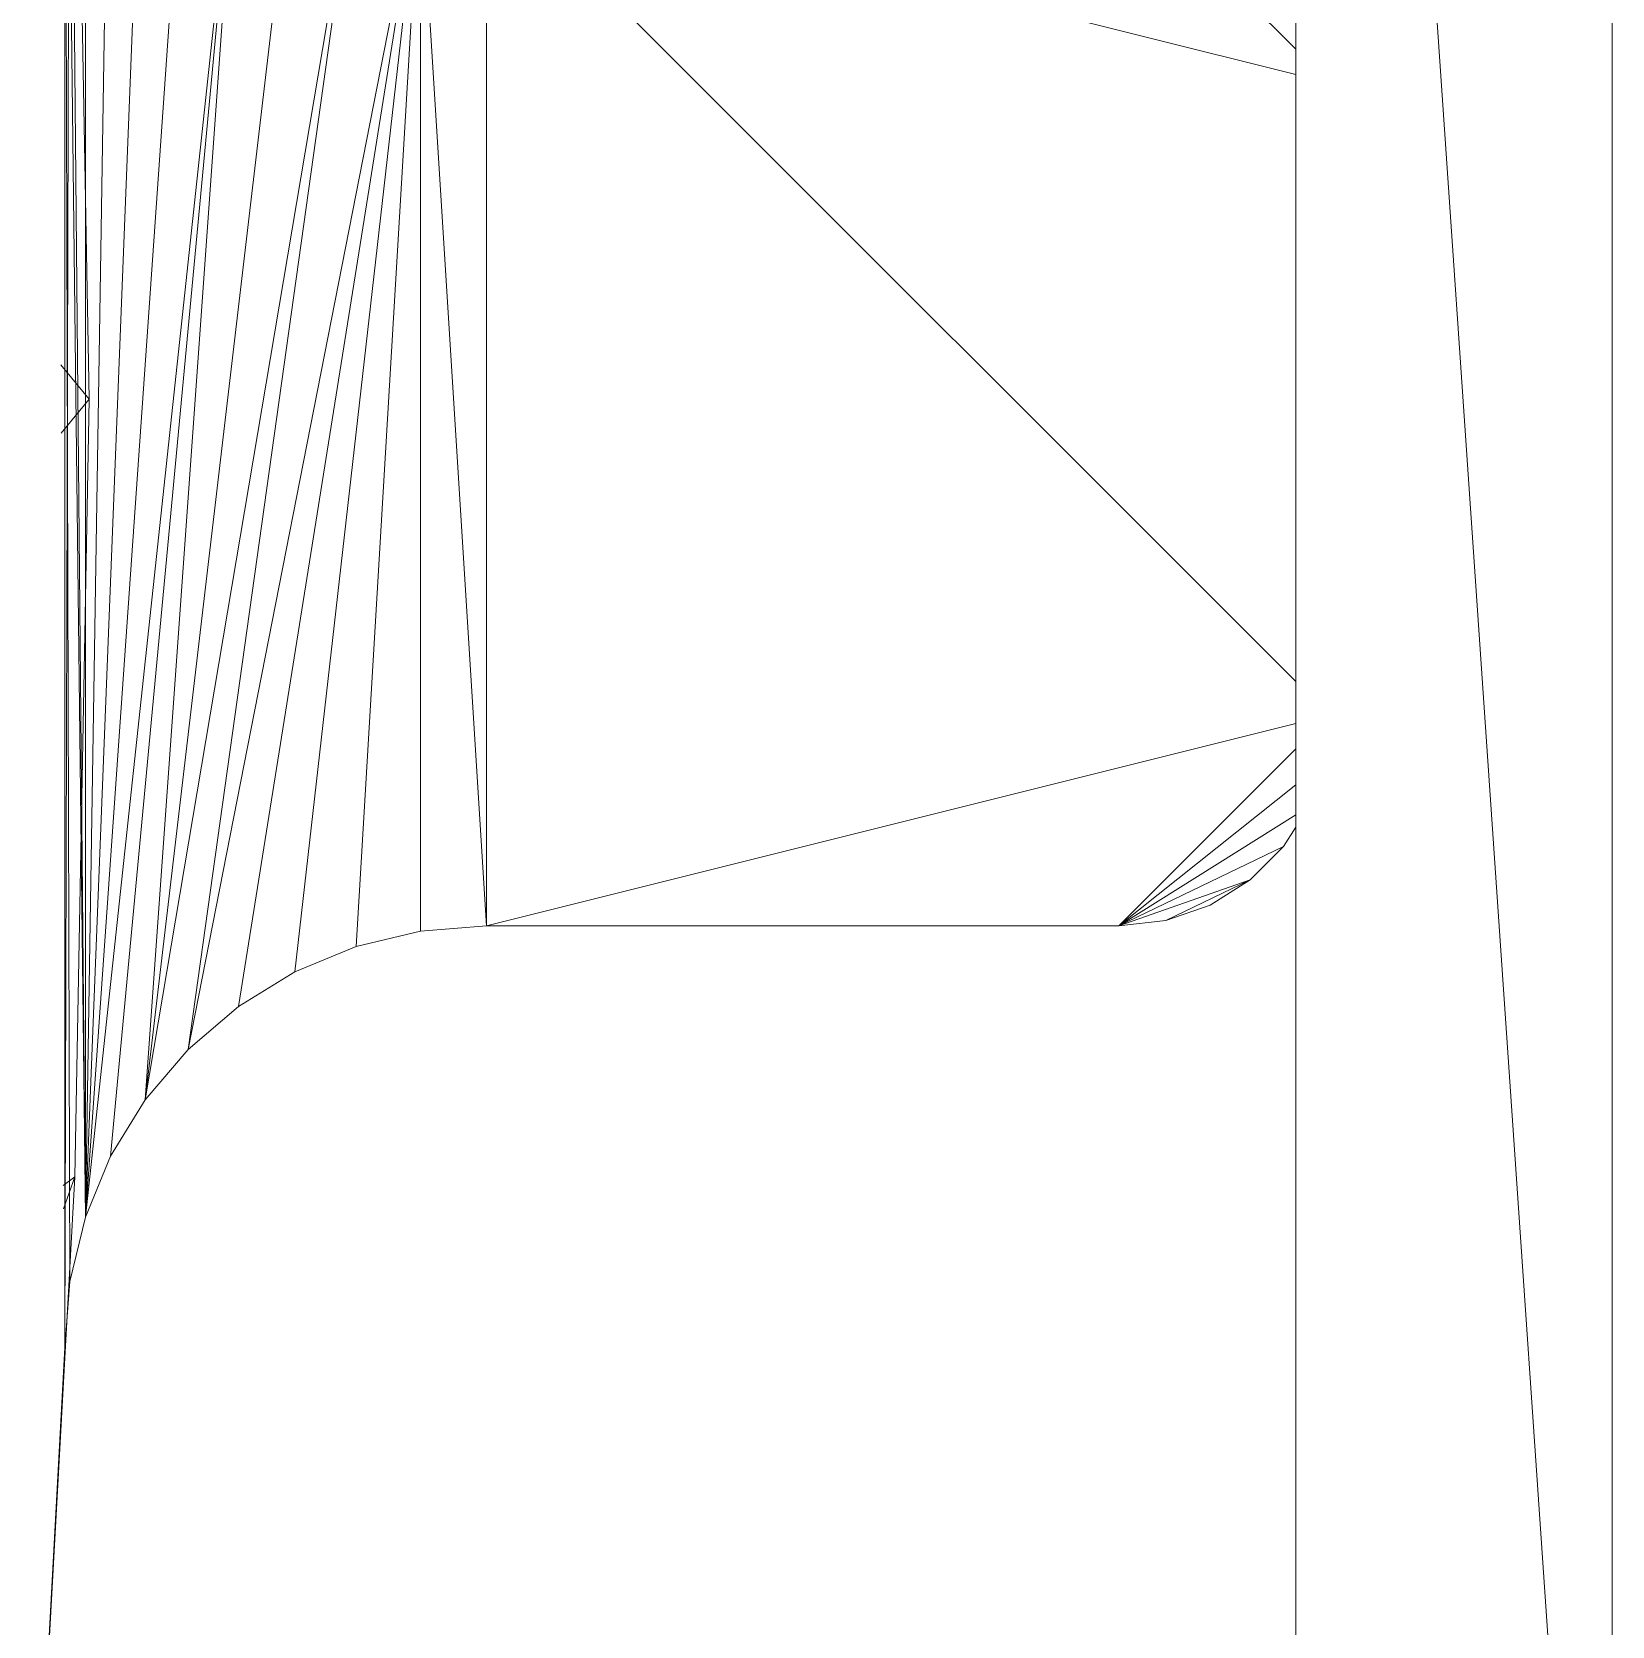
# Model space of a CAD drawing. Header units: millimetres. Extents: x 90978 to 295199, y -4084 to 97293.
# Drawn here: x 171367.5 to 171742.3, y 21143.9 to 21522.1 of the extents above; entities that cross this region are included whole.
import ezdxf

# ---------------------------------------------------------------- set-up
doc = ezdxf.new("R2010")
doc.units = ezdxf.units.MM
doc.header["$MEASUREMENT"] = 0
doc.layers.get('0').update_dxf_attribs({"linetype": 'CONTINUOUS'})
doc.layers.add('A-DETL-THIN', color=8, linetype='CONTINUOUS', lineweight=9)
doc.layers.add('G-IMPT', color=8, linetype='CONTINUOUS', lineweight=9)

# ---------------------------------------------------------------- blocks, each defined once
blk = doc.blocks.new('Synergy Type 3 - Desk Type 3_dwg_Family - 580997-310579-_3D_-768211-Level 0')
at = {"layer": 'G-IMPT'}
for p, q in [((-619.83, 154.07), (-435.57, 143.89)), ((-443.16, 146.6), (-435.57, 143.89)), ((-435.57, 143.89), (-437.66, 146.62)), ((-435.57, 143.89), (-251.06, 140.49)), ((-251.06, 140.49), (-259.14, 147.13)), ((-251.06, 140.49), (-242.92, 147.17)), ((-66.55, 143.89), (-251.06, 140.49))]:
    blk.add_line(p, q, dxfattribs=at)
blk = doc.blocks.new('Synergy Type 3 - Desk Type 3_dwg_Family - 678409-310601-_3D_-768222-Level 0')
at = {"layer": 'G-IMPT'}
for p, q in [((325.94, -145.71), (-824.06, -145.71)), ((325.94, -145.71), (-766.06, -220.71)), ((-766.06, -220.71), (267.94, -220.71))]:
    blk.add_line(p, q, dxfattribs=at)
blk = doc.blocks.new('Synergy Type 3 - Desk Type 3_dwg_Family - 694305-310617-_3D_-768230-Level 0')
at = {"layer": 'G-IMPT'}
for p, q in [((-26.06, 146.29), (-476.06, 146.29)), ((-460.41, 145.06), (-476.06, 146.29)), ((-26.06, 146.29), (-460.41, 145.06)), ((-460.41, 145.06), (-445.15, 141.39)), ((-26.06, 146.29), (-445.15, 141.39)), ((-41.7, 145.06), (-445.15, 141.39)), ((-445.15, 141.39), (-430.66, 135.39)), ((-106.96, 105.07), (-445.15, 141.39)), ((-96.77, 117), (-445.15, 141.39)), ((-84.83, 127.19), (-445.15, 141.39)), ((-71.46, 135.39), (-445.15, 141.39)), ((-56.96, 141.39), (-445.15, 141.39)), ((-430.66, 135.39), (-417.28, 127.19)), ((-106.96, 105.07), (-430.66, 135.39)), ((-417.28, 127.19), (-405.35, 117)), ((-121.16, 77.19), (-417.28, 127.19)), ((-115.16, 91.69), (-417.28, 127.19)), ((-106.96, 105.07), (-417.28, 127.19)), ((-405.35, 117), (-395.15, 105.07)), ((-124.82, 61.93), (-405.35, 117)), ((-121.16, 77.19), (-405.35, 117)), ((-395.15, 105.07), (-386.96, 91.69)), ((-124.82, 61.93), (-395.15, 105.07)), ((-386.96, 91.69), (-380.95, 77.19)), ((-124.82, 61.93), (-386.96, 91.69)), ((-380.95, 77.19), (-377.29, 61.93)), ((-124.82, 61.93), (-380.95, 77.19)), ((-377.29, 61.93), (-376.06, 46.29)), ((-124.82, 61.93), (-377.29, 61.93)), ((-124.82, 61.93), (-376.06, 46.29)), ((-376.06, -103.71), (-376.06, 46.29)), ((-328.06, -145.71), (-376.06, 46.29)), ((-126.06, 46.29), (-376.06, 46.29)), ((-318.06, -145.71), (-126.06, 46.29)), ((-174.06, -145.71), (-126.06, 46.29)), ((-376.06, -103.71), (-374.8, -114.84)), ((-376.06, -103.71), (-365.15, -134.89)), ((-376.06, -103.71), (-357.23, -142.8)), ((-376.06, -103.71), (-349.67, -145.71)), ((-376.06, -103.71), (-342.56, -145.71)), ((-376.06, -103.71), (-334.06, -145.71)), ((-168.06, -145.71), (-126.06, -103.71)), ((-374.8, -114.84), (-371.1, -125.41)), ((-374.8, -114.84), (-365.15, -134.89)), ((-371.1, -125.41), (-365.15, -134.89)), ((-365.15, -134.89), (-357.23, -142.8)), ((-357.23, -142.8), (-352.6, -145.71))]:
    blk.add_line(p, q, dxfattribs=at)

msp = doc.modelspace()

# ---------------------------------------------------------------- linework, layer by layer
at = {"layer": 'A-DETL-THIN'}
for p, q in [((171375.28, 21210.01), (171376.51, 21644.36)), ((171367.5, 21066.24), (171375.28, 21210.01))]:
    msp.add_line(p, q, dxfattribs=at)

# ---------------------------------------------------------------- block references
at = {"rotation": 90.00000000000007}
for name in ['Synergy Type 3 - Desk Type 3_dwg_Family - 678409-310601-_3D_-768222-Level 0', 'Synergy Type 3 - Desk Type 3_dwg_Family - 678409-310601-_3D_-768222-Level 0', 'Synergy Type 3 - Desk Type 3_dwg_Family - 580997-310579-_3D_-768211-Level 0', 'Synergy Type 3 - Desk Type 3_dwg_Family - 580997-310579-_3D_-768211-Level 0', 'Synergy Type 3 - Desk Type 3_dwg_Family - 694305-310617-_3D_-768230-Level 0', 'Synergy Type 3 - Desk Type 3_dwg_Family - 694305-310617-_3D_-768230-Level 0']:
    msp.add_blockref(name, (171521.57, 21686.06), dxfattribs=at)

doc.saveas('drawing.dxf')
